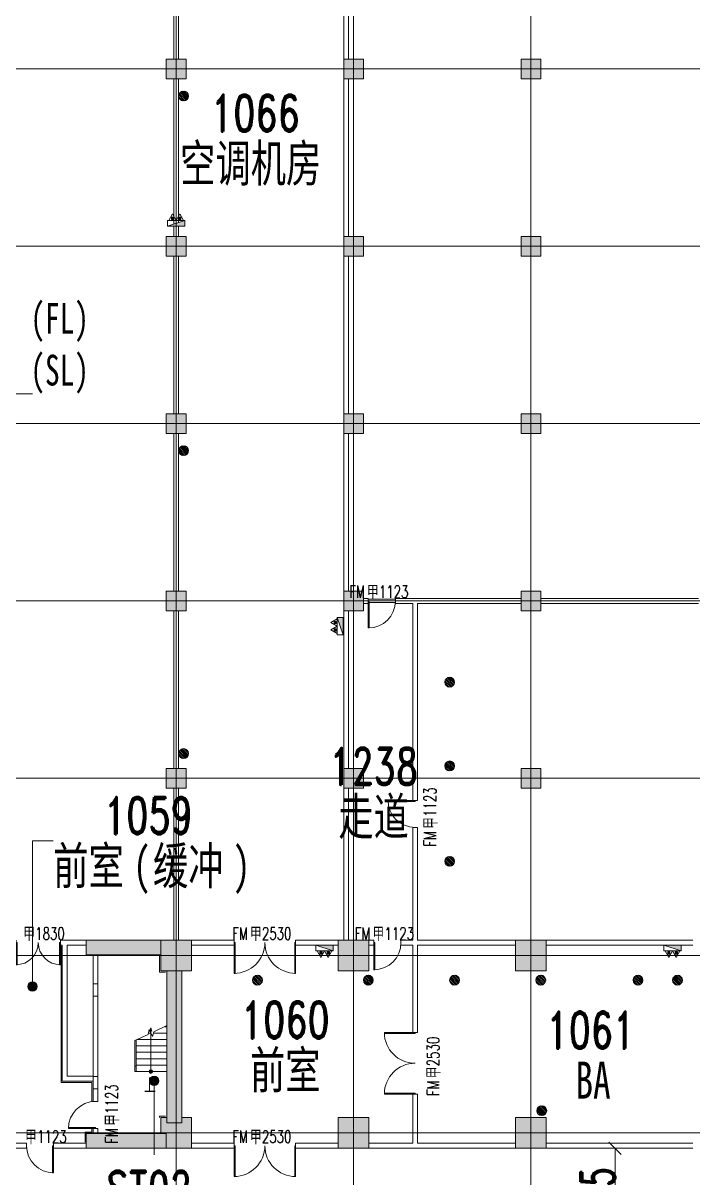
# Model space of a CAD drawing. Header units: millimetres. Extents: x -76632 to 443185, y -33181 to 192400.
# Drawn here: x 15387 to 42575, y 41370 to 88261 of the extents above; entities that cross this region are included whole.
import ezdxf

# ---------------------------------------------------------------- set-up
doc = ezdxf.new("R2010")
doc.units = ezdxf.units.MM
doc.linetypes.add('架空线', pattern=[3.97, 2.38, -1.59])
doc.linetypes.add('轴网线', pattern=[22.04, 18.38, -1.83, 0, -1.83])
doc.layers.get('0').update_dxf_attribs({"color": 8})
doc.layers.get('Defpoints').update_dxf_attribs({"color": 8})
for name, color, linetype, lineweight in [('A-ANNO-DIMS', 8, 'Continuous', 9), ('A-ANNO-NOTE', 8, 'Continuous', 5), ('A-AREA-IDEN', 8, 'Continuous', 9), ('A-DETL-GENF', 8, 'Continuous', 18), ('A-DOOR', 8, 'Continuous', 5), ('A-DOOR-IDEN', 8, 'Continuous', 9), ('A-DOOR-OPNG', 8, 'Continuous', 5), ('A-FLOR-HRAL', 8, 'Continuous', 5), ('A-GENM', 8, 'Continuous', 5), ('A-WALL', 8, 'Continuous', 5), ('A-WALL-PATT', 8, 'Continuous', 9), ('M-EQPM', 8, 'Continuous', 5), ('P-PIPE', 8, 'Continuous', 5), ('S-COLS', 8, 'Continuous', 5), ('S-GRID', 8, 'Continuous', 9), ('S-STRS', 8, 'Continuous', 5), ('S-STRS-MBND', 8, 'Continuous', 5)]:
    doc.layers.add(name, color=color, linetype=linetype, lineweight=lineweight)
doc.styles.add('RomanD', font='romand__.ttf', dxfattribs={"width": 0.7, "height": 1500})
doc.styles.add('RomanD_1', font='romand__.ttf', dxfattribs={"width": 0.7, "height": 500})
doc.styles.add('RomanD_4', font='romand__.ttf', dxfattribs={"width": 0.65, "height": 1400})
doc.styles.add('RomanD_6', font='romand__.ttf', dxfattribs={"width": 0.65, "height": 350})
doc.styles.add('仿宋', font='simfang.ttf', dxfattribs={"width": 0.7, "height": 500})
doc.styles.add('仿宋_2', font='simfang.ttf', dxfattribs={"width": 0.7, "height": 1500})
doc.styles.add('仿宋_6', font='simfang.ttf', dxfattribs={"width": 0.7, "height": 1250})
doc.styles.add('微软雅黑', font='Microsoft YaHei.ttf', dxfattribs={"width": 0.7, "height": 500})
doc.dimstyles.new('0_5', dxfattribs={"dimscale": 304.8, "dimtxt": 351.251157, "dimasz": 0, "dimexe": 0.82021, "dimexo": 0.0625, "dimgap": 0, "dimtad": 1, "dimdec": 0, "dimzin": 0, "dimdsep": 46, "dimtxsty": 'RomanD_6', "dimblk1": 'NONE', "dimblk2": 'NONE', "dimsah": 1, "dimcen": 0.09, "dimazin": 0, "dimtfac": 1, "dimtdec": 4, "dimtix": 1, "dimtmove": 0, "dimatfit": 3, "dimfxl": 0.82021, "dimfxlon": 1, "dimtvp": 1, "dimtolj": 1, "dimtzin": 0, "dimlwd": 18, "dimlwe": 18, "dimarcsym": 2})
doc.dimstyles.new('0_7mm', dxfattribs={"dimscale": 304.8, "dimtxt": 351.251157, "dimasz": 0.82021, "dimexe": 1.64042, "dimexo": 0.0625, "dimgap": 0, "dimtad": 1, "dimdec": 0, "dimzin": 0, "dimdsep": 46, "dimtxsty": 'RomanD_6', "dimblk1": 'OBLIQUE', "dimblk2": 'OBLIQUE', "dimsah": 1, "dimcen": 0.09, "dimazin": 0, "dimtfac": 1, "dimtdec": 4, "dimtix": 1, "dimtmove": 0, "dimatfit": 3, "dimfxl": 1.64042, "dimfxlon": 1, "dimtvp": 1, "dimtolj": 1, "dimtzin": 0, "dimlwd": 18, "dimlwe": 18, "dimarcsym": 2})
doc.dimstyles.new('U_TO_ARCH', dxfattribs={"dimscale": 304.8, "dimtxt": 1405.004626, "dimasz": 1.64042, "dimexe": 4.10105, "dimexo": 0.0625, "dimgap": 0, "dimtad": 1, "dimdec": 0, "dimzin": 0, "dimdsep": 46, "dimtxsty": 'RomanD_4', "dimblk1": 'OBLIQUE', "dimblk2": 'OBLIQUE', "dimsah": 1, "dimcen": 0.09, "dimazin": 0, "dimtfac": 1, "dimtdec": 4, "dimtix": 1, "dimtmove": 0, "dimatfit": 3, "dimfxl": 5.74147, "dimfxlon": 1, "dimtvp": 1, "dimtolj": 1, "dimtzin": 0, "dimlwd": 18, "dimlwe": 18, "dimarcsym": 2})

# ---------------------------------------------------------------- blocks, each defined once
blk = doc.blocks.new('X-ST-F3-01-C-001_HLP2_rvt-1-LAY-1F-1_500-A')
at = {"layer": 'S-COLS', "true_color": 0x808080}
for points in [[(21500, 86000), (22000, 86000), (22000, 86800), (21200, 86800), (21200, 86000), (21259, 86000)], [(29200, 86000), (29200, 86800), (28400, 86800), (28400, 86000), (28600, 86000)], [(36400, 86000), (36400, 86800), (35600, 86800), (35600, 86000)], [(21200, 78800), (22000, 78800), (22000, 79600), (21200, 79600), (21200, 79199)], [(28535, 78800), (29200, 78800), (29200, 79600), (28400, 79600), (28400, 78800)], [(36400, 78800), (36400, 79600), (35600, 79600), (35600, 78800)], [(21500, 71600), (22000, 71600), (22000, 72400), (21200, 72400), (21200, 71600), (21259, 71600)], [(28600, 71600), (29200, 71600), (29200, 72400), (28400, 72400), (28400, 71600), (28568, 71600)], [(35600, 71600), (36400, 71600), (36400, 72400), (35600, 72400), (35600, 72000)], [(21200, 64400), (22000, 64400), (22000, 65200), (21200, 65200), (21200, 64923)], [(28600, 64400), (29200, 64400), (29200, 65200), (28400, 65200), (28400, 64400), (28596, 64400)], [(36400, 64400), (36400, 65200), (35600, 65200), (35600, 64400)], [(21700, 57200), (22000, 57200), (22000, 58000), (21200, 58000), (21200, 57200), (21500, 57200)], [(28400, 57200), (29200, 57200), (29200, 58000), (28400, 58000), (28400, 57785)], [(36400, 57200), (36400, 58000), (35600, 58000), (35600, 57200)], [(20975, 49775), (22225, 49775), (22225, 51025), (20975, 51025), (20975, 50647)], [(29425, 49775), (29425, 51025), (28175, 51025), (28175, 49775)], [(35451, 49775), (36625, 49775), (36625, 51025), (35375, 51025), (35375, 49775)], [(21225, 42575), (22225, 42575), (22225, 43825), (21825, 43825), (21825, 43600), (21225, 43600), (21225, 43825), (20975, 43825), (20975, 43175), (21200, 43170), (21200, 42575)], [(29425, 42575), (29425, 43825), (28175, 43825), (28175, 42575)], [(36625, 42575), (36625, 43825), (35375, 43825), (35375, 42575)]]:
    blk.add_hatch(color=8, dxfattribs=at).paths.add_polyline_path(points, flags=0)
at = {"layer": 'S-COLS', "color": 7, "lineweight": 9}
for p, q in [((22000, 86800), (21200, 86800)), ((21200, 86800), (21200, 86000)), ((22000, 86000), (22000, 86800)), ((29200, 86800), (28400, 86800)), ((28400, 86800), (28400, 86000)), ((29200, 86000), (29200, 86800)), ((36400, 86800), (35600, 86800)), ((35600, 86800), (35600, 86000)), ((36400, 86000), (36400, 86800)), ((21200, 86000), (22000, 86000)), ((28400, 86000), (29200, 86000)), ((35600, 86000), (36400, 86000)), ((22000, 79600), (21200, 79600)), ((21200, 79600), (21200, 78800)), ((22000, 78800), (22000, 79600)), ((29200, 79600), (28400, 79600)), ((28400, 79600), (28400, 78800)), ((29200, 78800), (29200, 79600)), ((36400, 79600), (35600, 79600)), ((35600, 79600), (35600, 78800)), ((36400, 78800), (36400, 79600)), ((21200, 78800), (22000, 78800)), ((28400, 78800), (29200, 78800)), ((35600, 78800), (36400, 78800)), ((22000, 72400), (21200, 72400)), ((21200, 72400), (21200, 71600)), ((22000, 71600), (22000, 72400)), ((29200, 72400), (28400, 72400)), ((28400, 72400), (28400, 71600)), ((29200, 71600), (29200, 72400)), ((36400, 72400), (35600, 72400)), ((35600, 72400), (35600, 71600)), ((36400, 71600), (36400, 72400)), ((21200, 71600), (22000, 71600)), ((28400, 71600), (29200, 71600)), ((35600, 71600), (36400, 71600)), ((22000, 65200), (21200, 65200)), ((21200, 65200), (21200, 64400)), ((22000, 64400), (22000, 65200)), ((29200, 65200), (28400, 65200)), ((28400, 65200), (28400, 64400)), ((29200, 64400), (29200, 65200)), ((36400, 65200), (35600, 65200)), ((35600, 65200), (35600, 64400)), ((36400, 64400), (36400, 65200)), ((21200, 64400), (22000, 64400)), ((28400, 64400), (29200, 64400)), ((35600, 64400), (36400, 64400)), ((22000, 58000), (21200, 58000)), ((21200, 58000), (21200, 57200)), ((22000, 57200), (22000, 58000)), ((29200, 58000), (28400, 58000)), ((28400, 58000), (28400, 57200)), ((29200, 57200), (29200, 58000)), ((36400, 58000), (35600, 58000)), ((35600, 58000), (35600, 57200)), ((36400, 57200), (36400, 58000)), ((21200, 57200), (22000, 57200)), ((28400, 57200), (29200, 57200)), ((35600, 57200), (36400, 57200)), ((22225, 51025), (20975, 51025)), ((20975, 51025), (20975, 49775)), ((22225, 49775), (22225, 51025)), ((29425, 51025), (28175, 51025)), ((28175, 51025), (28175, 49775)), ((29425, 49775), (29425, 51025)), ((36625, 51025), (35375, 51025)), ((35375, 51025), (35375, 49775)), ((36625, 49775), (36625, 51025)), ((20975, 49775), (22225, 49775)), ((28175, 49775), (29425, 49775)), ((35375, 49775), (36625, 49775)), ((21225, 43825), (20975, 43825)), ((20975, 43825), (20975, 43175)), ((21225, 43600), (21225, 43825)), ((22225, 43825), (21825, 43825)), ((21825, 43825), (21825, 43600)), ((22225, 42575), (22225, 43825)), ((29425, 43825), (28175, 43825)), ((28175, 43825), (28175, 42575)), ((29425, 42575), (29425, 43825)), ((36625, 43825), (35375, 43825)), ((35375, 43825), (35375, 42575)), ((36625, 42575), (36625, 43825)), ((20975, 43175), (21200, 43175)), ((21200, 43175), (21200, 42575)), ((21825, 43600), (21225, 43600)), ((21200, 42575), (22225, 42575)), ((28175, 42575), (29425, 42575)), ((35375, 42575), (36625, 42575))]:
    blk.add_line(p, q, dxfattribs=at)
at = {"layer": 'S-COLS', "color": 7}
for p, q in [((18225, 48750), (18225, 49250)), ((18225, 49250), (18425, 49250)), ((18425, 49250), (18425, 48750)), ((18425, 48750), (18225, 48750)), ((18225, 44990), (18225, 45490)), ((18225, 45490), (18425, 45490)), ((18425, 45490), (18425, 44990)), ((18425, 44990), (18225, 44990))]:
    blk.add_line(p, q, dxfattribs=at)
blk = doc.blocks.new('顶部扶栏类型 - 顶部扶栏_内部_-807044-LAY-1F-1_500-A')
at = {"layer": 'A-FLOR-HRAL', "lineweight": 15}
for p, q in [((19925, 45910), (19975, 45910)), ((19925, 45690), (19925, 45910)), ((19975, 45690), (19925, 45690)), ((19975, 45910), (19975, 45690))]:
    blk.add_line(p, q, dxfattribs=at)
blk = doc.blocks.new('顶部扶栏类型 - 顶部扶栏_内部_-V10-LAY-1F-1_500-A')
at = {"layer": 'A-FLOR-HRAL', "lineweight": 15}
for p, q in [((19975, 46970), (19925, 46947)), ((19925, 45690), (19925, 46947)), ((19975, 45690), (19975, 46970)), ((19925, 45690), (19975, 45690))]:
    blk.add_line(p, q, dxfattribs=at)
blk = doc.blocks.new('上楼梯路径-C - 顺砌剖面-1860970-LAY-1F-1_500-A')
at = {"layer": 'A-DETL-GENF', "true_color": 0x808080}
blk.add_hatch(color=8, dxfattribs=at).paths.add_polyline_path([(19, -72), (53, -53), (72, -19), (72, 10), (65, 38), (53, 53), (19, 72), (-19, 72), (-38, 65), (-65, 38), (-75, 0), (-65, -38), (-53, -53), (-19, -72), (0, -72)], flags=0)
at = {"layer": 'A-DETL-GENF'}
for p, q in [((0, 1780), (-39, 1635)), ((0, 75), (0, 1780)), ((0, 1780), (39, 1635)), ((0, 0), (0, 75))]:
    blk.add_line(p, q, dxfattribs=at)
for start, end in [(90, 270), (270, 90)]:
    blk.add_arc((0, 0), 75, start, end, dxfattribs=at)
blk = doc.blocks.new('AR-F3-00-STA-001_HLP2_rvt-1-LAY-1F-1_500-A')
at = {"layer": 'S-STRS', "linetype": '架空线', "lineweight": 15}
for p, q in [((21133, 47510), (21225, 47510)), ((20017, 46990), (21225, 46990)), ((20475, 47250), (20575, 47250)), ((20675, 47250), (21225, 47250)), ((19975, 46730), (21225, 46730)), ((19975, 46470), (21225, 46470)), ((19975, 46210), (21225, 46210)), ((19975, 45950), (21225, 45950)), ((19975, 45690), (20500, 45690)), ((20510, 45690), (20650, 45690)), ((20650, 45690), (21225, 45690))]:
    blk.add_line(p, q, dxfattribs=at)
at = {"layer": 'S-STRS', "lineweight": 15}
for p, q in [((21133, 47510), (21225, 47510)), ((21225, 47510), (21225, 47553)), ((20017, 46990), (21225, 46990)), ((20475, 47250), (20575, 47250)), ((20675, 47250), (21225, 47250)), ((19975, 46730), (21225, 46730)), ((19975, 46470), (21225, 46470)), ((19975, 46210), (21225, 46210)), ((19975, 45950), (21225, 45950)), ((19975, 45690), (20500, 45690)), ((20510, 45690), (20650, 45690)), ((20650, 45690), (21225, 45690))]:
    blk.add_line(p, q, dxfattribs=at)
at = {"layer": 'S-STRS-MBND', "lineweight": 15}
for p, q in [((20509, 47392), (20462, 47197)), ((20641, 47108), (20509, 47392)), ((21225, 47553), (20688, 47303)), ((20462, 47197), (19925, 46947)), ((20688, 47303), (20641, 47108))]:
    blk.add_line(p, q, dxfattribs=at)
at = {"lineweight": 15}
blk.add_blockref('上楼梯路径-C - 顺砌剖面-1860970-LAY-1F-1_500-A', (20575, 45690), dxfattribs=at)
at = {"color": 2, "lineweight": 15, "true_color": 0xffff00}
for name in ['顶部扶栏类型 - 顶部扶栏_内部_-V10-LAY-1F-1_500-A', '顶部扶栏类型 - 顶部扶栏_内部_-807044-LAY-1F-1_500-A']:
    blk.add_blockref(name, (0, 0), dxfattribs=at)
at = {"layer": 'A-ANNO-NOTE', "color": 7, "lineweight": 15, "insert": (20298, 45386), "char_height": 500, "width": 673.42, "attachment_point": 1, "style": '仿宋'}
blk.add_mtext('\\f仿宋|b0|i0|c134|p49|;\\W.7;上', dxfattribs=at)
blk = doc.blocks.new('单扇平开防火门_带观察窗 - FM甲1123-4703329-LAY-1F-1_500-A')
at = {"layer": 'A-DOOR'}
for p, q in [((510, -1100), (510, 0)), ((550, 0), (510, 0)), ((510, 0), (510, -700)), ((550, -700), (550, 0)), ((510, 0), (550, 0)), ((550, 0), (550, -1100)), ((510, -700), (510, -900)), ((510, -900), (510, -1100)), ((550, -900), (550, -700)), ((550, -1100), (550, -900)), ((550, -1100), (510, -1100)), ((510, -1100), (550, -1100))]:
    blk.add_line(p, q, dxfattribs=at)
blk.add_arc((550, 0), 1100, 180, 270, dxfattribs=at)
at = {"layer": 'A-DOOR-OPNG'}
for p, q in [((-550, 100), (-550, -100)), ((550, 99), (550, -100))]:
    blk.add_line(p, q, dxfattribs=at)
blk = doc.blocks.new('双扇平开防火门_带观察窗 - FM甲1830-4643417-LAY-1F-1_500-A')
at = {"layer": 'A-DOOR'}
for p, q in [((-900, 0), (-900, 900)), ((-900, 900), (-860, 900)), ((-900, 900), (-900, 700)), ((-860, 900), (-900, 900)), ((-900, 700), (-900, 500)), ((-900, 500), (-900, 0)), ((-860, 900), (-860, 0)), ((-860, 700), (-860, 900)), ((-860, 500), (-860, 700)), ((-860, 0), (-860, 500)), ((900, 900), (860, 900)), ((860, 900), (860, 0)), ((900, 900), (860, 900)), ((860, 900), (860, 700)), ((860, 700), (860, 500)), ((860, 500), (860, 0)), ((900, 0), (900, 900)), ((900, 700), (900, 900)), ((900, 500), (900, 700)), ((900, 0), (900, 500)), ((-860, 0), (-900, 0)), ((-900, 0), (-860, 0)), ((860, 0), (900, 0)), ((860, 0), (900, 0))]:
    blk.add_line(p, q, dxfattribs=at)
for centre, start, end in [((-900, 0), 0, 90), ((900, 0), 90, 180)]:
    blk.add_arc(centre, 900, start, end, dxfattribs=at)
at = {"layer": 'A-DOOR-OPNG'}
for p, q in [((-900, 100), (-900, -100)), ((900, 100), (900, -100))]:
    blk.add_line(p, q, dxfattribs=at)
blk = doc.blocks.new('双扇平开防火门_带观察窗 - FM甲2530-4642848-LAY-1F-1_500-A')
at = {"layer": 'A-DOOR'}
for p, q in [((-1250, 0), (-1250, 1250)), ((-1250, 1250), (-1210, 1250)), ((-1250, 1250), (-1250, 1050)), ((-1210, 1250), (-1250, 1250)), ((-1250, 1050), (-1250, 850)), ((-1210, 1250), (-1210, 0)), ((-1210, 1050), (-1210, 1250)), ((-1210, 850), (-1210, 1050)), ((1250, 1250), (1210, 1250)), ((1210, 1250), (1210, 0)), ((1250, 1250), (1210, 1250)), ((1210, 1250), (1210, 1050)), ((1210, 1050), (1210, 850)), ((1250, 0), (1250, 1250)), ((1250, 1050), (1250, 1250)), ((1250, 850), (1250, 1050)), ((-1250, 850), (-1250, 0)), ((-1210, 0), (-1210, 850)), ((1210, 850), (1210, 0)), ((1250, 0), (1250, 850)), ((-1210, 0), (-1250, 0)), ((-1250, 0), (-1210, 0)), ((1210, 0), (1250, 0)), ((1210, 0), (1250, 0))]:
    blk.add_line(p, q, dxfattribs=at)
for centre, start, end in [((-1250, 0), 0, 90), ((1250, 0), 90, 180)]:
    blk.add_arc(centre, 1250, start, end, dxfattribs=at)
at = {"layer": 'A-DOOR-OPNG'}
for p, q in [((-1250, 100), (-1250, -100)), ((1250, 100), (1250, -100))]:
    blk.add_line(p, q, dxfattribs=at)
blk = doc.blocks.new('单扇平开防火门_带观察窗 - FM甲1123-4703354-LAY-1F-1_500-A')
at = {"layer": 'A-DOOR'}
for p, q in [((550, 1100), (510, 1100)), ((510, 1100), (510, 0)), ((510, 1100), (550, 1100)), ((510, 900), (510, 1100)), ((550, 0), (550, 1100)), ((550, 1100), (550, 900)), ((510, 700), (510, 900)), ((510, 0), (510, 700)), ((550, 900), (550, 700)), ((550, 700), (550, 0)), ((510, 0), (550, 0)), ((550, 0), (510, 0))]:
    blk.add_line(p, q, dxfattribs=at)
blk.add_arc((550, 0), 1100, 90, 180, dxfattribs=at)
at = {"layer": 'A-DOOR-OPNG'}
for p, q in [((-550, -100), (-550, 100)), ((-550, 70), (550, 70)), ((550, -99), (550, 100)), ((-550, -70), (550, -70))]:
    blk.add_line(p, q, dxfattribs=at)
blk = doc.blocks.new('单扇平开防火门_带观察窗 - FM甲1123-4703327-LAY-1F-1_500-A')
at = {"layer": 'A-DOOR'}
for p, q in [((550, 1100), (510, 1100)), ((510, 1100), (510, 0)), ((510, 1100), (550, 1100)), ((510, 900), (510, 1100)), ((550, 0), (550, 1100)), ((550, 1100), (550, 900)), ((510, 700), (510, 900)), ((510, 0), (510, 700)), ((550, 900), (550, 700)), ((550, 700), (550, 0)), ((510, 0), (550, 0)), ((550, 0), (510, 0))]:
    blk.add_line(p, q, dxfattribs=at)
blk.add_arc((550, 0), 1100, 90, 180, dxfattribs=at)
at = {"layer": 'A-DOOR-OPNG'}
for p, q in [((-550, -100), (-550, 100)), ((550, -99), (550, 100))]:
    blk.add_line(p, q, dxfattribs=at)
blk = doc.blocks.new('圆形地漏_固定_2 - 热轧钢管-3953174-LAY-1F-1_500-A')
at = {"layer": 'A-GENM'}
for p, q in [((-193, 52), (52, -193)), ((102, -172), (-172, 102)), ((-141, 141), (141, -141)), ((172, -102), (-102, 172)), ((193, -52), (-52, 193)), ((13, 200), (200, 13)), ((-13, -200), (-200, -13))]:
    blk.add_line(p, q, dxfattribs=at)
blk.add_circle((0, 0), 200, dxfattribs=at)
at = {"layer": 'P-PIPE'}
for start, end in [(0, 180), (180, 0)]:
    blk.add_arc((0, 0), 200, start, end, dxfattribs=at)
blk = doc.blocks.new('室内消火栓箱_带灭火器__左右式_ - SG24D65-P-4294461-LAY-1F-1_500-A')
at = {"layer": 'A-DETL-GENF', "lineweight": 5}
blk.add_hatch(color=256, dxfattribs=at).paths.add_polyline_path([(-350, -240), (350, 0), (-350, 0), (-350, -128)], flags=0)
h = blk.add_hatch(color=256, dxfattribs=at)
h.paths.add_polyline_path([(-105, -370), (-105, -280), (-195, -280), (-195, -370)], flags=0)
h.paths.add_polyline_path([(195, -370), (195, -280), (105, -280), (105, -370)], flags=0)
for p, q in [((350, 0), (-350, 0)), ((-350, -240), (350, 0)), ((-350, -240), (-350, 0)), ((-350, 0), (-350, -240)), ((-350, -240), (350, 0)), ((350, 0), (-350, 0)), ((-350, -240), (350, -240)), ((-300, -240), (-150, -500)), ((-105, -280), (-195, -280)), ((-195, -280), (-195, -370)), ((-195, -370), (-105, -370)), ((0, -240), (-150, -500)), ((-105, -370), (-105, -280)), ((0, -240), (150, -500)), ((195, -280), (105, -280)), ((105, -280), (105, -370)), ((105, -370), (195, -370)), ((300, -240), (150, -500)), ((195, -370), (195, -280))]:
    blk.add_line(p, q, dxfattribs=at)
at = {"layer": 'M-EQPM'}
blk.add_line((350, 0), (350, -240), dxfattribs=at)
blk = doc.blocks.new('室内消火栓箱_带灭火器__左右式_ - SG24D65-P-4299218-LAY-1F-1_500-A')
at = {"layer": 'A-DETL-GENF', "lineweight": 5}
blk.add_hatch(color=256, dxfattribs=at).paths.add_polyline_path([(-350, 240), (-350, 0), (350, 0), (-283, 217)], flags=0)
h = blk.add_hatch(color=256, dxfattribs=at)
h.paths.add_polyline_path([(-195, 370), (-195, 280), (-105, 280), (-105, 370), (-130, 370)], flags=0)
h.paths.add_polyline_path([(150, 370), (105, 370), (105, 280), (195, 280), (195, 370)], flags=0)
for p, q in [((-300, 240), (-150, 500)), ((0, 240), (-150, 500)), ((0, 240), (150, 500)), ((300, 240), (150, 500)), ((-350, 240), (350, 240)), ((-350, 240), (350, 0)), ((-350, 240), (-350, 0)), ((-350, 240), (350, 0)), ((-350, 0), (-350, 240)), ((-195, 370), (-105, 370)), ((-195, 280), (-195, 370)), ((-105, 280), (-195, 280)), ((-105, 370), (-105, 280)), ((105, 280), (105, 370)), ((105, 370), (195, 370)), ((195, 280), (105, 280)), ((195, 370), (195, 280)), ((350, 0), (-350, 0)), ((350, 0), (-350, 0))]:
    blk.add_line(p, q, dxfattribs=at)
at = {"layer": 'M-EQPM'}
blk.add_line((350, 0), (350, 240), dxfattribs=at)
blk = doc.blocks.new('_Oblique')
at = {"color": 0, "linetype": 'ByBlock', "lineweight": -2}
blk.add_line((-0.5, -0.5), (0.5, 0.5), dxfattribs=at)
blk = doc.blocks.new('*D1654')
at = {"layer": 'A-ANNO-DIMS', "color": 0, "lineweight": 18, "transparency": 16777216}
for p, q in [((41148, 42575), (38167, 42575)), ((39417, 42575), (39417, 37900)), ((41148, 37900), (38167, 37900))]:
    blk.add_line(p, q, dxfattribs=at)
at = {"layer": 'Defpoints', "color": 0, "transparency": 16777216}
for p in [(41167, 42575), (39417, 37900), (41167, 37900)]:
    blk.add_point(p, dxfattribs=at)
at = {"layer": 'A-ANNO-DIMS', "color": 0, "lineweight": 18, "transparency": 16777216, "xscale": 500.0000000000001, "yscale": 500.0000000000001, "zscale": 500.0000000000001}
for p, rotation in [((39417, 42575), 90), ((39417, 37900), 270)]:
    blk.add_blockref('_Oblique', p, dxfattribs=dict(at, rotation=rotation))
at = {"layer": 'A-ANNO-DIMS', "color": 0, "lineweight": 18, "transparency": 16777216, "insert": (38717, 40237), "char_height": 1400, "width": 3890.78, "attachment_point": 5, "rotation": 90, "style": 'RomanD_4'}
blk.add_mtext('\\A1;4675', dxfattribs=at)
blk = doc.blocks.new('高程点-说明仿宋-2 - 高程点-说明仿宋-2-1141479-LAY-1F-1_500-A')
at = {"layer": 'A-ANNO-NOTE', "lineweight": 18}
for p, q in [((10.062, 2.987), (-2.987, 2.987)), ((0, 0), (-2.987, 2.987)), ((0, 0), (2.987, 2.987))]:
    blk.add_line(p, q, dxfattribs=at)
blk = doc.blocks.new('*D1431')
at = {"layer": 'A-ANNO-DIMS', "color": 0, "lineweight": 18, "transparency": 16777216}
for p, q in [((19261, 131300), (19742, 131300)), ((19492, 130200), (19492, 131300)), ((19261, 130200), (19742, 130200)), ((259200, 4470), (259200, 4951)), ((259200, 4701), (264000, 4701)), ((264000, 4470), (264000, 4951))]:
    blk.add_line(p, q, dxfattribs=at)
at = {"layer": 'Defpoints', "color": 0, "transparency": 16777216}
for p in [(19242, 131300), (19492, 131300), (19242, 130200), (264000, 4701), (259200, 4451), (264000, 4451)]:
    blk.add_point(p, dxfattribs=at)
at = {"layer": 'A-ANNO-DIMS', "color": 0, "lineweight": 18, "transparency": 16777216, "insert": (19317, 130750), "char_height": 350, "width": 972.7, "attachment_point": 5, "rotation": 90, "style": 'RomanD_6'}
blk.add_mtext('\\A1;1100', dxfattribs=at)
at = {"layer": 'A-ANNO-DIMS', "color": 0, "lineweight": 18, "transparency": 16777216, "insert": (261600, 4876), "char_height": 350, "width": 972.7, "attachment_point": 5, "style": 'RomanD_6'}
blk.add_mtext('\\A1;4800', dxfattribs=at)
blk = doc.blocks.new('_None')
blk = doc.blocks.new('*D1432')
at = {"layer": 'A-ANNO-DIMS', "color": 0, "lineweight": 18, "transparency": 16777216}
for p, q in [((19261, 133750), (19742, 133750)), ((19492, 131300), (19492, 133750)), ((19261, 131300), (19742, 131300)), ((260638, 2650), (261119, 2650)), ((260869, 1700), (260869, 2650)), ((261100, 1700), (260619, 1700))]:
    blk.add_line(p, q, dxfattribs=at)
at = {"layer": 'Defpoints', "color": 0, "transparency": 16777216}
for p in [(19242, 133750), (19492, 133750), (19242, 131300), (260619, 2650), (260869, 2650), (261119, 1700)]:
    blk.add_point(p, dxfattribs=at)
at = {"layer": 'A-ANNO-DIMS', "color": 0, "lineweight": 18, "transparency": 16777216, "char_height": 350, "attachment_point": 5, "rotation": 90, "style": 'RomanD_6'}
for s, insert, width in [('\\A1;2450', (19317, 132525), 972.7), ('\\A1;950', (260694, 2175), 729.52)]:
    blk.add_mtext(s, dxfattribs=dict(at, insert=insert, width=width))
blk = doc.blocks.new('*D1435')
at = {"layer": 'A-ANNO-DIMS', "color": 0, "lineweight": 18, "transparency": 16777216}
for p, q in [((36400, 122962), (36400, 123443)), ((37400, 122962), (37400, 123443)), ((36400, 123193), (37400, 123193)), ((142908, 4300), (141928, 4300)), ((142428, 4300), (142428, -550)), ((142908, -550), (141928, -550))]:
    blk.add_line(p, q, dxfattribs=at)
at = {"layer": 'Defpoints', "color": 0, "transparency": 16777216}
for p in [(36400, 122943), (37400, 123193), (37400, 122943), (142928, 4300), (142428, -550), (142928, -550)]:
    blk.add_point(p, dxfattribs=at)
at = {"layer": 'A-ANNO-DIMS', "color": 0, "lineweight": 18, "transparency": 16777216, "xscale": 250, "yscale": 250, "zscale": 250}
for p, rotation in [((142428, 4300), 90), ((142428, -550), 270)]:
    blk.add_blockref('_Oblique', p, dxfattribs=dict(at, rotation=rotation))
at = {"layer": 'A-ANNO-DIMS', "color": 0, "lineweight": 18, "transparency": 16777216, "insert": (36900, 123368), "char_height": 350, "width": 972.7, "attachment_point": 5, "style": 'RomanD_6'}
blk.add_mtext('\\A1;1000', dxfattribs=at)
at = {"layer": 'A-ANNO-DIMS', "color": 0, "lineweight": 18, "transparency": 16777216, "insert": (142253, 1875), "char_height": 350, "width": 972.7, "attachment_point": 5, "rotation": 90, "style": 'RomanD_6'}
blk.add_mtext('\\A1;4850', dxfattribs=at)

msp = doc.modelspace()

# ---------------------------------------------------------------- hatches: boundary and pattern name
at = {"layer": 'A-AREA-IDEN', "lineweight": 18, "transparency": 33554687}
h = msp.add_hatch(color=256, dxfattribs=at)
edge = h.paths.add_edge_path(flags=0)
edge.add_arc((15768.4, 49143.6), 187.5, 0, 360)
h = msp.add_hatch(color=256, dxfattribs=at)
edge = h.paths.add_edge_path(flags=0)
edge.add_arc((20706.5, 45310.7), 187.5, 0, 360)
at = {"layer": 'A-WALL-PATT', "lineweight": 5, "transparency": 33554687}
for points in [[(18225, 50425), (20975, 50425), (20975, 51025), (17950, 51025), (17950, 50425)], [(21258.6, 43600), (21825, 43600), (21825, 49775), (21225, 49775), (21225, 43600)], [(17950, 42575), (21200, 42575), (21200, 43175), (17950, 43175), (17950, 42737.6)]]:
    msp.add_hatch(color=256, dxfattribs=at).paths.add_polyline_path(points, flags=0)

# ---------------------------------------------------------------- linework, layer by layer
at = {"layer": 'A-AREA-IDEN', "lineweight": 18, "transparency": 33554687}
for p, q in [((15768.4, 55058.4), (16609, 55058.4)), ((15768.4, 49143.6), (15768.4, 55058.4)), ((20706.5, 45310.7), (20706.5, 42302.8))]:
    msp.add_line(p, q, dxfattribs=at)
for centre in [(15768.4, 49143.6), (20706.5, 45310.7)]:
    msp.add_circle(centre, 187.5, dxfattribs=at)
at = {"layer": 'A-WALL', "lineweight": 9, "transparency": 33554687}
for p, q in [((21500, 93200), (21500, 86800)), ((21700, 86800), (21700, 93200)), ((28400, 93200), (28400, 86800)), ((28600, 86800), (28600, 93200)), ((21500, 86000), (21500, 80095.7)), ((21700, 80164.3), (21700, 86000)), ((28400, 86000), (28400, 79600)), ((28600, 79600), (28600, 86000)), ((21500, 80010), (21500, 79600)), ((21700, 79600), (21700, 80010)), ((21500, 78800), (21500, 72400)), ((21700, 72400), (21700, 78800)), ((28400, 78800), (28400, 72400)), ((28600, 72400), (28600, 78800)), ((21500, 71600), (21500, 65200)), ((21700, 65200), (21700, 71600)), ((28400, 71600), (28400, 65200)), ((28600, 65200), (28600, 71600)), ((29400, 64900), (29200, 64900)), ((29400, 64700), (29400, 64900)), ((35600, 64900), (30500, 64900)), ((30500, 64900), (30500, 64700)), ((42800, 64900), (36400, 64900)), ((21500, 64400), (21500, 58000)), ((21700, 58000), (21700, 64400)), ((28400, 64400), (28400, 58000)), ((28600, 58000), (28600, 64400)), ((29200, 64700), (29400, 64700)), ((30500, 64700), (31200, 64700)), ((31200, 64700), (31200, 56700)), ((31400, 64700), (35600, 64700)), ((31400, 56700), (31400, 64700)), ((36400, 64700), (42800, 64700)), ((21500, 57200), (21500, 51025)), ((21700, 51025), (21700, 57200)), ((28400, 57200), (28400, 51025)), ((28600, 51025), (28600, 57200)), ((31200, 56700), (31400, 56700)), ((31200, 55600), (31200, 51025)), ((31400, 55600), (31200, 55600)), ((31400, 51025), (31400, 55600)), ((17950, 51025), (16900, 51025)), ((16900, 51025), (16900, 50825)), ((16900, 50825), (16975, 50825)), ((16975, 50825), (16975, 45300)), ((17175, 45500), (17175, 50825)), ((17175, 50825), (17950, 50825)), ((20975, 51025), (17950, 51025)), ((17950, 50425), (17950, 51025)), ((23950, 51025), (22225, 51025)), ((22225, 50825), (23950, 50825)), ((23950, 50825), (23950, 51025)), ((28175, 51025), (26450, 51025)), ((26450, 51025), (26450, 50825)), ((26450, 50825), (27275, 50825)), ((27975, 50825), (28175, 50825)), ((29625, 51025), (29425, 51025)), ((29425, 50825), (29625, 50825)), ((29625, 50825), (29625, 51025)), ((31200, 51025), (30725, 51025)), ((30725, 51025), (30725, 50825)), ((30725, 50825), (31200, 50825)), ((31200, 50825), (31200, 47275)), ((35375, 51025), (31400, 51025)), ((31400, 50825), (35375, 50825)), ((31400, 47275), (31400, 50825)), ((42575, 51025), (36625, 51025)), ((36625, 50825), (41400, 50825)), ((42100, 50825), (42575, 50825)), ((17950, 50425), (18225, 50425)), ((18225, 50425), (18225, 49250)), ((18425, 49250), (18425, 50425)), ((18425, 50425), (20975, 50425)), ((21225, 49775), (21225, 47553.1)), ((21825, 43825), (21825, 49775)), ((18225, 48750), (18225, 45500)), ((18425, 45490), (18425, 48750)), ((21225, 47510), (21225, 43825)), ((31200, 47275), (31400, 47275)), ((18225, 45500), (17175, 45500)), ((16975, 45300), (18225, 45300)), ((18225, 44990), (18225, 44475)), ((18425, 44475), (18425, 44990)), ((31200, 44775), (31200, 42775)), ((31400, 44775), (31200, 44775)), ((31400, 42775), (31400, 44775)), ((18225, 44475), (18425, 44475)), ((18225, 43175), (17950, 43175)), ((17950, 43175), (17950, 42575)), ((18425, 43375), (18225, 43375)), ((18225, 43175), (18225, 43375)), ((18425, 43175), (18425, 43375)), ((20975, 43175), (18425, 43175)), ((15525, 42775), (15025, 42775)), ((15525, 42575), (15525, 42775)), ((16625, 42775), (16625, 42575)), ((17950, 42775), (16625, 42775)), ((23950, 42775), (22225, 42775)), ((23950, 42575), (23950, 42775)), ((28175, 42775), (26450, 42775)), ((26450, 42775), (26450, 42575)), ((31200, 42775), (29425, 42775)), ((35375, 42775), (31400, 42775)), ((42575, 42775), (36625, 42775)), ((15025, 42575), (15525, 42575)), ((16625, 42575), (21200, 42575)), ((22225, 42575), (23950, 42575)), ((26450, 42575), (28175, 42575)), ((29425, 42575), (35375, 42575)), ((36625, 42575), (42575, 42575))]:
    msp.add_line(p, q, dxfattribs=at)
at = {"layer": 'A-WALL', "transparency": 33554687}
for p, q in [((16925, 50775), (16925, 45250)), ((18425, 50425), (18225, 50425)), ((20919, 50369), (20919, 49719)), ((20919, 49719), (21169, 49719)), ((16925, 45250), (18175, 45250)), ((18175, 45250), (18175, 44475)), ((18175, 44475), (18225, 44475)), ((21169, 43881), (20919, 43881)), ((20919, 43881), (20919, 43825)), ((18175, 43225), (17900, 43225)), ((17900, 43225), (17900, 42825)), ((18225, 43375), (18175, 43375)), ((18175, 43375), (18175, 43225)), ((18425, 43175), (18225, 43175))]:
    msp.add_line(p, q, dxfattribs=at)
at = {"layer": 'S-GRID', "linetype": '轴网线', "transparency": 33554687}
for p, q in [((21600, -17706.2), (21600, 174400)), ((28800, -17706.2), (28800, 174400)), ((36000, -17706.2), (36000, 174400)), ((-16000, 86400), (308800, 86400)), ((-16000, 79200), (308800, 79200)), ((-16000, 72000), (308800, 72000)), ((-16000, 64800), (308800, 64800)), ((-16000, 57600), (308800, 57600)), ((-16000, 50400), (308800, 50400)), ((-16000, 43200), (308800, 43200))]:
    msp.add_line(p, q, dxfattribs=at)

# ---------------------------------------------------------------- block references
at = {"lineweight": 5, "transparency": 33554687}
for name in ['X-ST-F3-01-C-001_HLP2_rvt-1-LAY-1F-1_500-A', 'AR-F3-00-STA-001_HLP2_rvt-1-LAY-1F-1_500-A']:
    msp.add_blockref(name, (0, 0), dxfattribs=at)
at = {"layer": 'A-ANNO-NOTE', "lineweight": 18, "transparency": 33554687, "xscale": 500, "yscale": 500, "zscale": 500}
msp.add_blockref('高程点-说明仿宋-2 - 高程点-说明仿宋-2-1141479-LAY-1F-1_500-A', (10735.6, 71711.5), dxfattribs=at)
at = {"layer": 'A-DOOR', "transparency": 33554687}
for name, p, rotation in [('单扇平开防火门_带观察窗 - FM甲1123-4703354-LAY-1F-1_500-A', (29950, 64800), 180), ('单扇平开防火门_带观察窗 - FM甲1123-4703327-LAY-1F-1_500-A', (31300, 56150), 90), ('双扇平开防火门_带观察窗 - FM甲1830-4643417-LAY-1F-1_500-A', (16000, 50925), 180), ('双扇平开防火门_带观察窗 - FM甲2530-4642848-LAY-1F-1_500-A', (25200, 50925), 180), ('单扇平开防火门_带观察窗 - FM甲1123-4703327-LAY-1F-1_500-A', (30175, 50925), 180), ('双扇平开防火门_带观察窗 - FM甲2530-4642848-LAY-1F-1_500-A', (31300, 46025), 90), ('单扇平开防火门_带观察窗 - FM甲1123-4703329-LAY-1F-1_500-A', (18325, 43925), 270), ('双扇平开防火门_带观察窗 - FM甲2530-4642848-LAY-1F-1_500-A', (25200, 42675), 180)]:
    msp.add_blockref(name, p, dxfattribs=dict(at, rotation=rotation))
msp.add_blockref('单扇平开防火门_带观察窗 - FM甲1123-4703329-LAY-1F-1_500-A', (16075, 42675), dxfattribs=at)
at = {"layer": 'M-EQPM', "transparency": 33554687}
for name, p, rotation in [('室内消火栓箱_带灭火器__左右式_ - SG24D65-P-4294461-LAY-1F-1_500-A', (21600, 80010), 180), ('室内消火栓箱_带灭火器__左右式_ - SG24D65-P-4294461-LAY-1F-1_500-A', (28380, 63770), 270), ('室内消火栓箱_带灭火器__左右式_ - SG24D65-P-4299218-LAY-1F-1_500-A', (27625, 50825), 180), ('室内消火栓箱_带灭火器__左右式_ - SG24D65-P-4299218-LAY-1F-1_500-A', (41750, 50825), 180)]:
    msp.add_blockref(name, p, dxfattribs=dict(at, rotation=rotation))
at = {"layer": 'P-PIPE', "transparency": 33554687}
for p in [(21900, 85300), (21900, 70900), (32700.5, 61499.9), (21900, 58600), (32700.5, 58100), (32700.5, 54225.1), (24900, 49400), (29400, 49400), (32900, 49400), (36400.5, 49400), (40349.5, 49400), (41950, 49400), (36440, 44100)]:
    msp.add_blockref('圆形地漏_固定_2 - 热轧钢管-3953174-LAY-1F-1_500-A', p, dxfattribs=at)

# ---------------------------------------------------------------- texts
at = {"layer": 'A-ANNO-NOTE', "lineweight": 9, "transparency": 33554687, "char_height": 1250, "width": 3142.615, "attachment_point": 1, "style": '仿宋_6'}
for s, insert in [('(FL)', (15680.3, 76894.9)), ('(SL)', (15680.3, 74794.9))]:
    msp.add_mtext(s, dxfattribs=dict(at, insert=insert))
at = {"layer": 'A-AREA-IDEN', "transparency": 33554687, "char_height": 1500, "attachment_point": 1}
for s, insert, width, style in [('1066', (23017.7, 85352.6), 4826.159, 'RomanD'), ('空调机房', (21760.7, 83318.5), 7856.537, '仿宋_2'), ('1238', (27819.6, 58832.6), 4826.159, 'RomanD'), ('1059', (18676.2, 56832.1), 4826.159, 'RomanD'), ('走道', (28183.1, 56798.4), 3928.269, '仿宋_2'), ('前室', (16609, 54798), 3928.269, '仿宋_2'), ('\\f仿宋|b0|i0|c134|p49|;\\W.7;(', (19850.1, 54798), 982.067, '仿宋_2'), ('缓冲', (20660.4, 54798), 3928.269, '仿宋_2'), ('\\f仿宋|b0|i0|c134|p49|;\\W.7;)', (23901.6, 54798), 982.067, '仿宋_2'), ('1060', (24233.2, 48536.3), 4826.159, 'RomanD'), ('1061', (36634.3, 48122.9), 4826.159, 'RomanD'), ('前室', (24596.7, 46502.2), 3928.269, '仿宋_2'), ('BA', (37808, 46089.5), 1964.134, '仿宋_2'), ('ST02', (18778.5, 41653.1), 4657.804, 'RomanD')]:
    msp.add_mtext(s, dxfattribs=dict(at, insert=insert, width=width, style=style))
at = {"layer": 'A-DOOR-IDEN', "transparency": 33554687, "char_height": 500, "attachment_point": 1}
for s, insert, width, style in [('FM', (28625.1, 65418.2), 869.831, 'RomanD_1'), ('\\f微软雅黑|b0|i0|c134|p34|;\\W.7;甲', (29342.8, 65418.2), 589.24, '微软雅黑'), ('1123', (29829, 65418.2), 1683.544, 'RomanD_1'), ('\\f微软雅黑|b0|i0|c134|p34|;\\W.7;甲', (15392.8, 51543.2), 589.24, '微软雅黑'), ('1830', (15879, 51543.2), 1683.544, 'RomanD_1'), ('FM', (23875.1, 51543.2), 869.831, 'RomanD_1'), ('\\f微软雅黑|b0|i0|c134|p34|;\\W.7;甲', (24592.8, 51543.2), 589.24, '微软雅黑'), ('2530', (25079, 51543.2), 1683.544, 'RomanD_1'), ('FM', (28850.1, 51543.2), 869.831, 'RomanD_1'), ('\\f微软雅黑|b0|i0|c134|p34|;\\W.7;甲', (29567.8, 51543.2), 589.24, '微软雅黑'), ('1123', (30054, 51543.2), 1683.544, 'RomanD_1'), ('\\f微软雅黑|b0|i0|c134|p34|;\\W.7;甲', (15467.8, 43293.2), 589.24, '微软雅黑'), ('1123', (15954, 43293.2), 1683.544, 'RomanD_1'), ('FM', (23875.1, 43293.2), 869.831, 'RomanD_1'), ('\\f微软雅黑|b0|i0|c134|p34|;\\W.7;甲', (24592.8, 43293.2), 589.24, '微软雅黑'), ('2530', (25079, 43293.2), 1683.544, 'RomanD_1')]:
    msp.add_mtext(s, dxfattribs=dict(at, insert=insert, width=width, style=style))
at = {"layer": 'A-DOOR-IDEN', "transparency": 33554687, "char_height": 500, "attachment_point": 1, "rotation": 90}
for s, insert, width, style in [('1123', (31656.8, 56029), 1683.544, 'RomanD_1'), ('\\f微软雅黑|b0|i0|c134|p34|;\\W.7;甲', (31656.8, 55542.8), 589.24, '微软雅黑'), ('FM', (31656.8, 54825.1), 869.831, 'RomanD_1'), ('2530', (31781.8, 45904), 1683.544, 'RomanD_1'), ('\\f微软雅黑|b0|i0|c134|p34|;\\W.7;甲', (31781.8, 45417.8), 589.24, '微软雅黑'), ('1123', (18731.8, 43969.3), 1683.544, 'RomanD_1'), ('FM', (31781.8, 44700.1), 869.831, 'RomanD_1'), ('\\f微软雅黑|b0|i0|c134|p34|;\\W.7;甲', (18731.8, 43483.1), 589.24, '微软雅黑'), ('FM', (18731.8, 42765.4), 869.831, 'RomanD_1')]:
    msp.add_mtext(s, dxfattribs=dict(at, insert=insert, width=width, style=style))

# ---------------------------------------------------------------- dimensions: what is measured, and where the dimension line sits
at = {"layer": 'A-ANNO-DIMS', "lineweight": 18, "transparency": 33554687}
for base, p1, p2, dimstyle, override, picture, middle in [((19492.1, 133750), (19242.1, 131300), (19242.1, 133750), '0_5', {"dimpost": '<>', "dimfxl": 2450}, '*D1432', (19317.1, 132525)), ((19492.1, 131300), (19242.1, 130200), (19242.1, 131300), '0_5', {"dimpost": '<>', "dimfxl": 1100}, '*D1431', (19317.1, 130750)), ((142427.5, -550), (142927.5, 4300), (142927.5, -550), '0_7mm', {"dimpost": '<>', "dimfxl": 4850}, '*D1435', (142252.5, 1875)), ((39417, 37900), (41167, 42575), (41167, 37900), 'U_TO_ARCH', {"dimpost": '<>', "dimfxl": 4675}, '*D1654', (38717, 40237.5))]:
    dim = msp.add_linear_dim(base=base, p1=p1, p2=p2, angle=90, dimstyle=dimstyle, override=override, dxfattribs=at)
    dim.commit()
    dim.dimension.update_dxf_attribs({"geometry": picture, "text_midpoint": middle})

doc.saveas('drawing.dxf')
